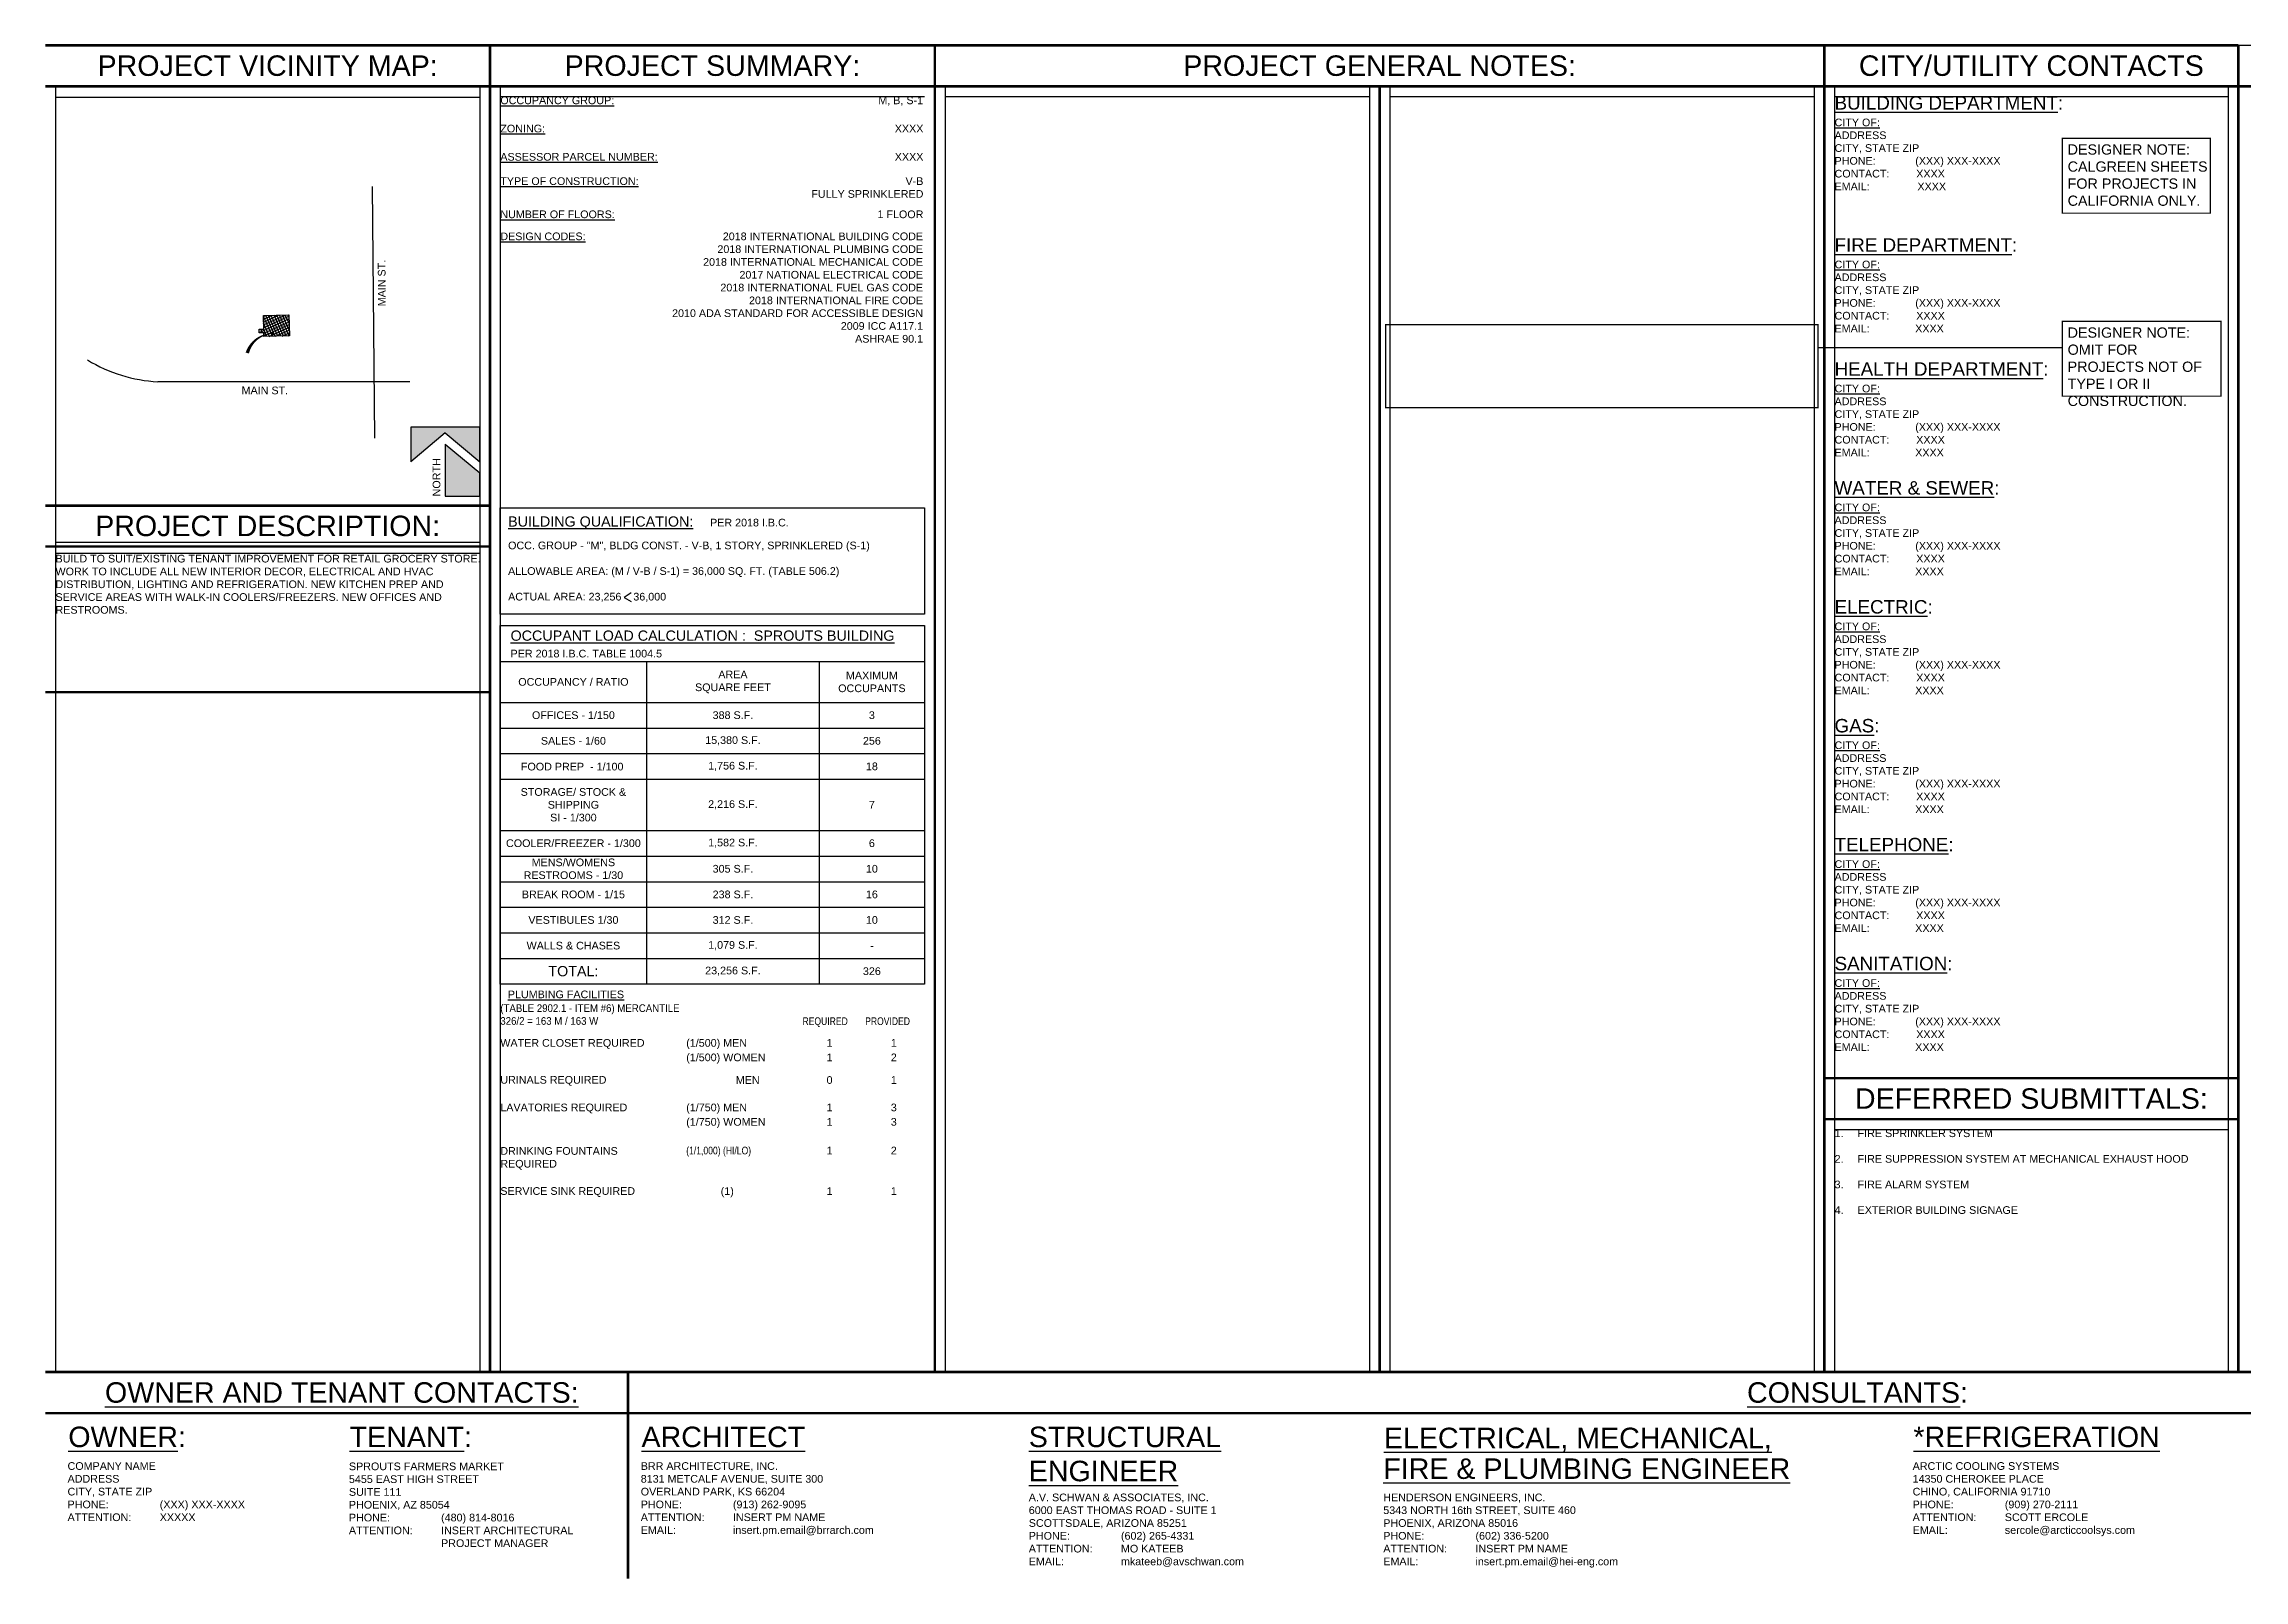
# Paper-space layout '0010 - T1.0 TITLE SHEET - 0000' of a CAD drawing. Header units: inches. Extents: x 1.9 to 53.4, y 0.4 to 29.1.
# Drawn here: x 1.86 to 28.71, y 0.36 to 19.11 of the extents above; entities that cross this region are included whole.
import ezdxf
from ezdxf.enums import TextEntityAlignment as Align

# ---------------------------------------------------------------- set-up
doc = ezdxf.new("R2010")
doc.units = ezdxf.units.IN
doc.header["$LTSCALE"] = 48
doc.header["$MEASUREMENT"] = 0
doc.layers.get('0').update_dxf_attribs({"linetype": 'CONTINUOUS'})
doc.layers.get('Defpoints').update_dxf_attribs({"linetype": 'CONTINUOUS'})
for name, color, linetype in [('A-ANNO-NOTE', 3, 'CONTINUOUS'), ('A-ANNO-NTD', 10, 'CONTINUOUS'), ('A-ANNO-TTBL', 1, 'CONTINUOUS')]:
    doc.layers.add(name, color=color, linetype=linetype)
doc.styles.add('Arial', font='arial.ttf')

# ---------------------------------------------------------------- blocks, each defined once
blk = doc.blocks.new('NORTH ARROW')
h = blk.add_hatch(color=256)
h.paths.add_polyline_path([(0, 0.562), (0, 1.125), (-1.125, 1.125), (-1.125, 0.562), (-0.562, 1.031)])
h.paths.add_polyline_path([(-0.562, 0.848), (-0.562, 0), (0, 0), (0, 0.379)])
for p, q in [((0, 1.125), (-1.125, 1.125)), ((-1.125, 1.125), (-1.125, 0.562)), ((0, 0.562), (0, 1.125)), ((-0.562, 1.031), (-1.125, 0.562)), ((-0.562, 1.031), (0, 0.562)), ((-0.562, 0.848), (-0.562, 0)), ((-0.562, 0.848), (0, 0.379)), ((0, 0), (0, 0.379)), ((-0.562, 0), (0, 0))]:
    blk.add_line(p, q)
at = {"insert": (-0.768, -0.003), "char_height": 0.125, "attachment_point": 1, "rotation": 90, "style": 'Arial'}
blk.add_mtext_dynamic_manual_height_columns('NORTH', width=1.73277, gutter_width=50, heights=[0], dxfattribs=at)
blk = doc.blocks.new('SITE ARROW')
at = {"layer": 'A-ANNO-NOTE'}
blk.add_lwpolyline([(0.09, 1.87, 0, 0.214, 0), (-0.17, 1.89, 0.0401, 0.214, 0.308616), (-1.78, 0.81, 0.214, 0.214, 0.092941)], format="xyseb", dxfattribs=at)

psp = doc.layouts.new('0010 - T1.0 TITLE SHEET - 0000')

# ---------------------------------------------------------------- hatches: boundary and pattern name
at = {"layer": 'A-ANNO-NOTE'}
h = psp.add_hatch(dxfattribs=at)
h.set_pattern_fill('ANSI37', color=6, scale=0.25, angle=159.4438)
h.set_pattern_definition([(204.44376, (13.045668, 25.759895), (0.012931245, -0.028448996), []), (294.44376, (13.045668, 25.759895), (0.028448996, 0.012931245), [])])
h.paths.add_polyline_path([(4.541, 15.628), (4.486, 15.627), (4.487, 15.582), (4.542, 15.583), (4.543, 15.538), (4.854, 15.545), (4.848, 15.801), (4.845, 15.801), (4.845, 15.801), (4.694, 15.797), (4.537, 15.793)])

# ---------------------------------------------------------------- linework, layer by layer
at = {"layer": 'A-ANNO-NOTE', "color": 5}
for p, q in [((5.863, 17.37), (5.894, 14.296)), ((6.325, 14.984), (3.25, 14.986))]:
    psp.add_line(p, q, dxfattribs=at)
at = {"layer": 'A-ANNO-NOTE', "color": 1}
for p, q in [((7.429, 11.571), (12.607, 11.571)), ((7.429, 11.071), (12.607, 11.071)), ((7.429, 7.946), (12.607, 7.946))]:
    psp.add_line(p, q, dxfattribs=at)
at = {"layer": 'A-ANNO-NOTE', "color": 4}
for p, q in [((9.214, 11.571), (9.214, 7.633)), ((11.321, 11.571), (11.321, 7.633)), ((7.429, 10.758), (12.607, 10.758)), ((7.429, 10.446), (12.607, 10.446)), ((7.429, 10.133), (12.607, 10.133)), ((7.429, 9.508), (12.607, 9.508)), ((7.429, 9.196), (12.607, 9.196)), ((7.429, 8.883), (12.607, 8.883)), ((7.429, 8.571), (12.607, 8.571)), ((7.429, 8.258), (12.607, 8.258))]:
    psp.add_line(p, q, dxfattribs=at)
at = {"layer": 'A-ANNO-NOTE', "color": 6}
psp.add_lwpolyline([(4.537, 15.793), (4.848, 15.801), (4.854, 15.545), (4.543, 15.538), (4.542, 15.583), (4.487, 15.582), (4.486, 15.627), (4.541, 15.628), (4.537, 15.793)], dxfattribs=at)
at = {"layer": 'A-ANNO-NOTE', "color": 1}
for points in [[(7.429, 13.446), (12.607, 13.446), (12.607, 12.149), (7.429, 12.149)], [(7.429, 12.008), (12.607, 12.008), (12.607, 7.633), (7.429, 7.633)]]:
    psp.add_lwpolyline(points, close=True, dxfattribs=at)
at = {"layer": 'A-ANNO-NOTE'}
psp.add_lwpolyline([(9.025, 12.409), (8.94, 12.353), (9.024, 12.301)], dxfattribs=at)
at = {"layer": 'A-ANNO-NOTE', "color": 5}
psp.add_arc((3.336, 16.787), 1.803, 238.4266, 267.2624, dxfattribs=at)
at = {"layer": 'A-ANNO-NTD'}
psp.add_line((23.512, 15.404), (26.495, 15.404), dxfattribs=at)
at = {"layer": 'A-ANNO-NTD', "const_width": 0.0156}
for points in [[(26.495, 17.958), (28.3, 17.958), (28.3, 17.043), (26.495, 17.043)], [(18.236, 15.682), (23.512, 15.682), (23.512, 14.669), (18.236, 14.669)], [(26.495, 15.723), (28.43, 15.723), (28.43, 14.809), (26.495, 14.809)]]:
    psp.add_lwpolyline(points, close=True, dxfattribs=at)
at = {"layer": 'A-ANNO-TTBL'}
for points, const_width in [([(1.875, 19.092), (7.304, 19.092)], 0.0312), ([(7.304, 19.092), (7.304, 2.897)], 0.0312), ([(7.304, 19.092), (12.732, 19.092)], 0.0312), ([(12.732, 19.092), (12.732, 2.897)], 0.0312), ([(12.732, 19.092), (23.589, 19.092)], 0.0312), ([(23.589, 19.092), (23.589, 2.897)], 0.0312), ([(23.589, 19.092), (28.643, 19.092)], 0.0312), ([(28.643, 19.092), (28.643, 2.897)], 0.0312), ([(28.643, 19.092), (39, 19.092)], 0.0156), ([(1.875, 18.592), (7.304, 18.592)], 0.0312), ([(7.304, 18.592), (12.732, 18.592)], 0.0312), ([(12.732, 18.592), (23.589, 18.592)], 0.0312), ([(18.161, 18.592), (18.161, 2.897)], 0.0312), ([(23.589, 18.592), (28.643, 18.592)], 0.0312), ([(28.643, 18.592), (39, 18.592)], 0.0312), ([(1.875, 13.474), (7.304, 13.474)], 0.0312), ([(1.875, 12.974), (7.304, 12.974)], 0.0312), ([(1.875, 11.196), (7.304, 11.196)], 0.0312), ([(23.589, 6.484), (28.643, 6.484)], 0.0312), ([(23.589, 5.984), (28.643, 5.984)], 0.0312), ([(1.875, 2.897), (39, 2.897)], 0.0312), ([(8.988, 2.897), (8.988, 0.374)], 0.0312), ([(1.875, 2.395), (39, 2.395)], 0.0312)]:
    psp.add_lwpolyline(points, dxfattribs=dict(at, const_width=const_width))
at = {"layer": 'Defpoints'}
for points in [[(2, 18.592), (2, 2.897)], [(7.179, 18.592), (7.179, 2.897)], [(7.429, 18.592), (7.429, 2.897)], [(12.857, 18.592), (12.857, 2.897)], [(18.036, 18.592), (18.036, 2.897)], [(18.286, 18.592), (18.286, 2.897)], [(23.464, 18.592), (23.464, 2.897)], [(23.714, 18.592), (23.714, 2.897)], [(28.518, 18.592), (28.518, 2.897)], [(2, 18.46), (7.179, 18.46)], [(7.429, 18.467), (12.607, 18.467)], [(12.857, 18.467), (18.036, 18.467)], [(18.286, 18.467), (23.464, 18.467)], [(23.714, 18.467), (28.518, 18.467)], [(2, 13.027), (7.179, 13.027)], [(2, 12.894), (7.179, 12.894)], [(23.714, 5.859), (28.518, 5.859)]]:
    psp.add_lwpolyline(points, dxfattribs=at)

# ---------------------------------------------------------------- block references
at = {"xscale": 0.1925612678321308, "yscale": 0.1925612678321308, "zscale": 0.1925612678321308, "rotation": 5.596346795556497}
psp.add_blockref('SITE ARROW', (4.697, 15.214), dxfattribs=at)
at = {"layer": 'A-ANNO-NOTE', "xscale": 0.75, "yscale": 0.75, "zscale": 0.75}
psp.add_blockref('NORTH ARROW', (7.179, 13.588), dxfattribs=at)

# ---------------------------------------------------------------- texts
at = {"layer": 'A-ANNO-NOTE', "style": 'Arial'}
for s, height, p in [('%%UOCCUPANCY GROUP:', 0.09375, (7.429, 18.467)), ('%%UZONING:', 0.0938, (7.429, 18.123)), ('%%UASSESSOR PARCEL NUMBER:', 0.09375, (7.429, 17.778)), ('%%UTYPE OF CONSTRUCTION:', 0.09375, (7.429, 17.481)), ('%%UNUMBER OF FLOORS:', 0.09375, (7.429, 17.076)), ('%%UDESIGN CODES:', 0.09375, (7.429, 16.807))]:
    psp.add_text(s, height=height, dxfattribs=at).set_placement(p, align=Align.TOP_LEFT)
for s, p in [('%%UBUILDING QUALIFICATION:', (7.524, 13.217)), ('%%UOCCUPANT LOAD CALCULATION :  SPROUTS BUILDING', (7.554, 11.824))]:
    psp.add_text(s, height=0.125, dxfattribs=at).set_placement(p)
psp.add_text('%%UPLUMBING FACILITIES', height=0.09375, dxfattribs=at).set_placement((8.23, 7.507), align=Align.MIDDLE_CENTER)
for s, p in [('%%UELECTRICAL, MECHANICAL,', (18.213, 1.893)), ('%%UFIRE & PLUMBING ENGINEER', (18.206, 1.518))]:
    psp.add_text(s, height=0.25, dxfattribs=at).set_placement(p, align=Align.BOTTOM_LEFT)
at = {"layer": 'A-ANNO-NOTE', "color": 6, "char_height": 0.25, "attachment_point": 5, "style": 'Arial'}
for s, insert, width in [('\\pxqc;PROJECT VICINITY MAP:', (4.589, 18.842), 5.42857), ('\\pxqc;PROJECT SUMMARY:', (10.018, 18.842), 5.42857), ('\\pxqc;PROJECT GENERAL NOTES:', (18.161, 18.842), 10.85714), ('\\pxqc;CITY/UTILITY CONTACTS', (26.116, 18.842), 5.05357), ('PROJECT DESCRIPTION:', (4.589, 13.224), 5.42857), ('\\pxqc;{\\W1;DEFERRED SUBMITTALS:}', (26.116, 6.234), 5.05356)]:
    psp.add_mtext(s, dxfattribs=dict(at, insert=insert, width=width))
at = {"layer": 'A-ANNO-NOTE', "style": 'Arial'}
for s, insert, char_height, width, attachment_point in [('M, B, S-1', (12.589, 18.467), 0.0938, 1.63234, 3), ('{\\H2x;\\LBUILDING DEPARTMENT\\l:\\L\\P\\H0.57115x;CITY OF:\\P\\lADDRESS\\PCITY, STATE ZIP\\PPHONE:^I^I(XXX) XXX-XXXX^I\\PCONTACT:         XXXX\\PEMAIL:                XXXX}', (23.714, 18.471), 0.08207, 4.53345, 1), ('XXXX', (12.593, 18.123), 0.0938, 1.63234, 3), ('XXXX', (12.593, 17.778), 0.0938, 1.63234, 3), ('V-B\\PFULLY SPRINKLERED', (12.593, 17.481), 0.09375, 1.63234, 3), ('1 FLOOR', (12.593, 17.076), 0.0938, 1.63234, 3), ('2018 INTERNATIONAL BUILDING CODE \\P2018 INTERNATIONAL PLUMBING CODE\\P2018 INTERNATIONAL MECHANICAL CODE\\P2017 NATIONAL ELECTRICAL CODE\\P2018 INTERNATIONAL FUEL GAS CODE\\P2018 INTERNATIONAL FIRE CODE\\P2010 ADA STANDARD FOR ACCESSIBLE DESIGN\\P2009 ICC A117.1\\PASHRAE 90.1', (12.589, 16.807), 0.09375, 4.66304, 3), ('{\\H2x;\\LFIRE DEPARTMENT\\l:\\L\\P\\H0.57115x;CITY OF:\\P\\lADDRESS\\PCITY, STATE ZIP\\PPHONE:^I^I(XXX) XXX-XXXX^I\\PCONTACT:         XXXX\\PEMAIL:^I         XXXX}', (23.714, 16.737), 0.08207, 4.53345, 1), ('{\\H2x;\\LHEALTH DEPARTMENT\\l:\\L\\P\\H0.57115x;CITY OF:\\P\\lADDRESS\\PCITY, STATE ZIP\\PPHONE:^I^I(XXX) XXX-XXXX^I\\PCONTACT:         XXXX\\PEMAIL:^I         XXXX}', (23.714, 15.223), 0.08207, 4.95682, 1), ('{\\H2x;\\LWATER & SEWER\\l:\\L\\P\\H0.57115x;CITY OF:\\P\\lADDRESS\\PCITY, STATE ZIP\\PPHONE:^I^I(XXX) XXX-XXXX^I\\PCONTACT:         XXXX\\PEMAIL:^I         XXXX}', (23.714, 13.772), 0.08207, 4.53345, 1), ('PER 2018 I.B.C.', (9.989, 13.313), 0.09375, 5.05357, 1), ('OCC. GROUP - "M", BLDG CONST. - V-B, 1 STORY, SPRINKLERED (S-1)\\P\\PALLOWABLE AREA: (M / V-B / S-1) = 36,000 SQ. FT. (TABLE 506.2)\\P\\PACTUAL AREA: 23,256    36,000', (7.524, 13.034), 0.09375, 5.17857, 1), ('BUILD TO SUIT/EXISTING TENANT IMPROVEMENT FOR RETAIL GROCERY STORE. WORK TO INCLUDE ALL NEW INTERIOR DECOR, ELECTRICAL AND HVAC DISTRIBUTION, LIGHTING AND REFRIGERATION. NEW KITCHEN PREP AND SERVICE AREAS WITH WALK-IN COOLERS/FREEZERS. NEW OFFICES AND RESTROOMS. ', (2, 12.873), 0.09375, 5.20683, 1), ('{\\H2x;\\LELECTRIC\\l:\\L\\P\\H0.57115x;CITY OF:\\P\\lADDRESS\\PCITY, STATE ZIP\\PPHONE:^I^I(XXX) XXX-XXXX^I\\PCONTACT:         XXXX\\PEMAIL:^I         XXXX}', (23.714, 12.32), 0.08207, 4.53345, 1), ('PER 2018 I.B.C. TABLE 1004.5', (7.554, 11.714), 0.09375, 5.05357, 1), ('{\\W1;OCCUPANCY / RATIO}', (8.321, 11.321), 0.09375, 1.78571, 5), ('{\\W1;AREA\\PSQUARE FEET}', (10.268, 11.321), 0.09375, 2.10714, 5), ('{\\W1;MAXIMUM OCCUPANTS}', (11.964, 11.321), 0.09375, 1.28571, 5), ('OFFICES - 1/150', (8.321, 10.915), 0.09375, 1.78571, 5), ('388 S.F.', (10.268, 10.915), 0.0938, 2.10714, 5), ('3', (11.964, 10.915), 0.0938, 1.28571, 5), ('{\\H2x;\\LGAS\\l:\\L\\P\\H0.57115x;CITY OF:\\P\\lADDRESS\\PCITY, STATE ZIP\\PPHONE:^I^I(XXX) XXX-XXXX^I\\PCONTACT:         XXXX\\PEMAIL:^I         XXXX}', (23.714, 10.869), 0.08207, 4.53345, 1), ('SALES - 1/60', (8.321, 10.602), 0.09375, 1.78571, 5), ('15,380 S.F.', (10.268, 10.602), 0.09375, 2.10714, 5), ('256', (11.964, 10.602), 0.0938, 1.28571, 5), ('FOOD PREP  - 1/100', (8.306, 10.287), 0.09375, 1.78571, 5), ('1,756 S.F.', (10.268, 10.29), 0.0938, 2.10714, 5), ('18', (11.964, 10.29), 0.0938, 1.28571, 5), ('STORAGE/ STOCK & SHIPPING\\PSI - 1/300', (8.321, 9.821), 0.09375, 1.78571, 5), ('2,216 S.F.', (10.268, 9.821), 0.0938, 2.10714, 5), ('7', (11.964, 9.821), 0.0938, 1.28571, 5), ('COOLER/FREEZER - 1/300', (8.321, 9.352), 0.09375, 1.78571, 5), ('1,582 S.F.', (10.268, 9.352), 0.0938, 2.10714, 5), ('6', (11.964, 9.352), 0.0938, 1.28571, 5), ('{\\H2x;\\LTELEPHONE\\l:\\L\\P\\H0.57115x;CITY OF:\\P\\lADDRESS\\PCITY, STATE ZIP\\PPHONE:^I^I(XXX) XXX-XXXX^I\\PCONTACT:         XXXX\\PEMAIL:^I         XXXX}', (23.714, 9.418), 0.08207, 4.53345, 1), ('MENS/WOMENS RESTROOMS - 1/30', (8.321, 9.04), 0.09375, 1.78571, 5), ('305 S.F.', (10.268, 9.04), 0.0938, 2.10714, 5), ('10', (11.964, 9.04), 0.0938, 1.28571, 5), ('BREAK ROOM - 1/15', (8.321, 8.727), 0.09375, 1.78571, 5), ('238 S.F.', (10.268, 8.727), 0.0938, 2.10714, 5), ('16', (11.964, 8.727), 0.0938, 1.28571, 5), ('VESTIBULES 1/30', (8.321, 8.415), 0.09375, 1.78571, 5), ('312 S.F.', (10.268, 8.415), 0.0938, 2.10714, 5), ('10', (11.964, 8.415), 0.0938, 1.28571, 5), ('WALLS & CHASES', (8.321, 8.102), 0.09375, 1.78571, 5), ('1,079 S.F.', (10.268, 8.102), 0.0938, 2.10714, 5), ('-', (11.964, 8.102), 0.0938, 1.28571, 5), ('{\\W1;TOTAL:}', (8.321, 7.79), 0.125, 1.78571, 5), ('23,256 S.F.', (10.268, 7.79), 0.09375, 2.10714, 5), ('326', (11.964, 7.79), 0.0938, 1.28571, 5), ('{\\H2x;\\LSANITATION\\l:\\L\\P\\H0.57115x;CITY OF:\\P\\lADDRESS\\PCITY, STATE ZIP\\PPHONE:^I^I(XXX) XXX-XXXX^I\\PCONTACT:         XXXX\\PEMAIL:^I         XXXX}', (23.714, 7.966), 0.08207, 4.53345, 1), ('\\pxi-3,l3,t3;1.^IFIRE SPRINKLER SYSTEM\\P\\P2.^IFIRE SUPPRESSION SYSTEM AT MECHANICAL EXHAUST HOOD\\P\\P3.^IFIRE ALARM SYSTEM\\P\\P4.^IEXTERIOR BUILDING SIGNAGE', (23.714, 5.859), 0.09375, 4.80357, 1), ('{\\LOWNER AND TENANT CONTACTS:}', (5.494, 2.646), 0.25, 6.98825, 5), ('{\\LCONSULTANTS}:', (23.994, 2.646), 0.25, 30.01223, 5), ('{\\LOWNER}:', (2.156, 2.231), 0.25, 3.45293, 1), ('{\\LTENANT}:', (5.59, 2.231), 0.25, 3.45293, 1), ('{\\LARCHITECT}', (9.152, 2.231), 0.25, 3.45293, 1), ('{\\LSTRUCTURAL ENGINEER}', (13.879, 2.231), 0.25, 3.1166, 1), ('{\\L*REFRIGERATION}', (24.676, 2.231), 0.25, 3.45293, 1), ('COMPANY NAME\\PADDRESS\\PCITY, STATE ZIP\\PPHONE:  ^I^I(XXX) XXX-XXXX\\PATTENTION: ^IXXXXX', (2.147, 1.797), 0.09375, 3.27064, 1), ('SPROUTS FARMERS MARKET\\P5455 EAST HIGH STREET\\PSUITE 111\\PPHOENIX, AZ 85054{\\W0.95;\\P}PHONE:  ^I^I(480) 814-8016\\PATTENTION:  ^IINSERT ARCHITECTURAL \\P^I^I^IPROJECT MANAGER', (5.581, 1.793), 0.09375, 3.67244, 1), ('BRR ARCHITECTURE, INC.\\P8131 METCALF AVENUE, SUITE 300\\POVERLAND PARK, KS 66204\\PPHONE:  ^I^I(913) 262-9095\\PATTENTION: ^IINSERT PM NAME\\PEMAIL: ^I^Iinsert.pm.email@brrarch.com', (9.143, 1.797), 0.09375, 3.27064, 1), ('ARCTIC COOLING SYSTEMS\\P14350 CHEROKEE PLACE\\PCHINO, CALIFORNIA 91710\\PPHONE:  ^I^I(909) 270-2111\\PATTENTION: ^ISCOTT ERCOLE\\PEMAIL: ^I^Isercole@arcticcoolsys.com', (24.667, 1.797), 0.09375, 3.27064, 1), ('A.V. SCHWAN & ASSOCIATES, INC.\\P6000 EAST THOMAS ROAD - SUITE 1\\PSCOTTSDALE, ARIZONA 85251\\PPHONE:  ^I^I(602) 265-4331\\PATTENTION: ^IMO KATEEB\\PEMAIL: ^I^Imkateeb@avschwan.com', (13.879, 1.414), 0.09375, 3.27064, 1), ('HENDERSON ENGINEERS, INC.\\P5343 NORTH 16th STREET, SUITE 460\\PPHOENIX, ARIZONA 85016\\PPHONE:  ^I^I(602) 336-5200\\PATTENTION: ^IINSERT PM NAME\\PEMAIL: ^I^Iinsert.pm.email@hei-eng.com', (18.206, 1.414), 0.09375, 3.27064, 1)]:
    psp.add_mtext(s, dxfattribs=dict(at, insert=insert, char_height=char_height, width=width, attachment_point=attachment_point))
at = {"layer": 'A-ANNO-NOTE', "char_height": 0.09375, "width": 1.237, "attachment_point": 5, "style": 'Arial'}
for insert, rotation in [((5.982, 16.19), 90.2023), ((4.555, 14.879), 359.824)]:
    psp.add_mtext('\\pxqc;MAIN ST. ', dxfattribs=dict(at, insert=insert, rotation=rotation))
at = {"layer": 'A-ANNO-NOTE', "char_height": 0.09375, "attachment_point": 1, "style": 'Arial'}
for s, width, height, insert in [('{\\W0.9;(TABLE 2902.1 - ITEM #6) MERCANTILE\\P326/2 = 163 M / 163 W}', 3.4459, 13.976, (7.429, 7.386)), ('\\pxi-3,l3,t3;{\\W0.8;REQUIRED}', 5.17857, 13.976, (11.117, 7.227)), ('\\pxi-3,l3,t3;{\\W0.8;PROVIDED}', 5.17857, 13.976, (11.882, 7.227)), ('\\pxi-3,l3,t3;WATER CLOSET REQUIRED', 2.54954, 0.206, (7.429, 6.962)), ('\\pxi-3,l3,t3;(1/500) MEN', 0.94467, 0.169, (9.698, 6.962)), ('\\pxi-3,l3,t3;(1/500) WOMEN', 1.13153, 0.169, (9.698, 6.785)), ('\\pxi-3,l3,t3;1', 0.10998, 0.169, (11.411, 6.962)), ('\\pxi-3,l3,t3;1', 0.10998, 0.169, (11.411, 6.785)), ('\\pxi-3,l3,t3;2', 0.10998, 0.169, (12.195, 6.785)), ('\\pxi-3,l3,t3;1', 0.10998, 0.169, (12.195, 6.962)), ('\\pxi-3,l3,t3;URINALS REQUIRED', 2.54954, 0.274, (7.429, 6.511)), ('\\pxi-3,l3,t3;MEN', 0.32659, 0.169, (10.303, 6.509)), ('\\pxi-3,l3,t3;0', 0.10998, 0.169, (11.411, 6.509)), ('\\pxi-3,l3,t3;1', 0.10998, 0.169, (12.195, 6.509)), ('\\pxi-3,l3,t3;(1/750) MEN', 0.94467, 0.169, (9.698, 6.174)), ('\\pxi-3,l3,t3;LAVATORIES REQUIRED', 2.54954, 0.203, (7.429, 6.174)), ('\\pxi-3,l3,t3;(1/750) WOMEN', 1.13153, 0.169, (9.698, 5.998)), ('\\pxi-3,l3,t3;1', 0.10998, 0.169, (11.411, 6.174)), ('\\pxi-3,l3,t3;1', 0.10998, 0.169, (11.411, 5.998)), ('\\pxi-3,l3,t3;3', 0.10998, 0.169, (12.195, 6.174)), ('\\pxi-3,l3,t3;3', 0.10998, 0.169, (12.195, 5.998)), ('\\pxi-3,l3,t3;DRINKING FOUNTAINS\\PREQUIRED', 2.54954, 0.306, (7.429, 5.643)), ('\\pxi-3,l3,t3;{\\W0.8;(1/1,000) (HI/LO)}', 2.12455, 0.169, (9.698, 5.648)), ('\\pxi-3,l3,t3;1', 0.10998, 0.169, (11.411, 5.648)), ('\\pxi-3,l3,t3;2', 0.10998, 0.169, (12.195, 5.648)), ('\\pxi-3,l3,t3;SERVICE SINK REQUIRED', 2.54954, 0.201, (7.429, 5.154)), ('\\pxi-3,l3,t3;(1)', 0.94467, 0.169, (10.119, 5.153)), ('\\pxi-3,l3,t3;1', 0.10998, 0.169, (11.411, 5.153)), ('\\pxi-3,l3,t3;1', 0.10998, 0.169, (12.195, 5.153))]:
    psp.add_mtext_dynamic_auto_height_columns(s, width=width, gutter_width=0.25, height=height, count=1, dxfattribs=dict(at, insert=insert))
at = {"layer": 'A-ANNO-NTD', "char_height": 0.125, "attachment_point": 1, "style": 'Arial'}
for s, width, insert in [('DESIGNER NOTE: CALGREEN SHEETS FOR PROJECTS IN CALIFORNIA ONLY.', 2.06496, (26.559, 17.883)), ('DESIGNER NOTE: OMIT FOR PROJECTS NOT OF TYPE I OR II CONSTRUCTION.', 1.81784, (26.559, 15.648))]:
    psp.add_mtext_dynamic_manual_height_columns(s, width=width, gutter_width=0.97, heights=[0], dxfattribs=dict(at, insert=insert))

doc.saveas('drawing.dxf')
